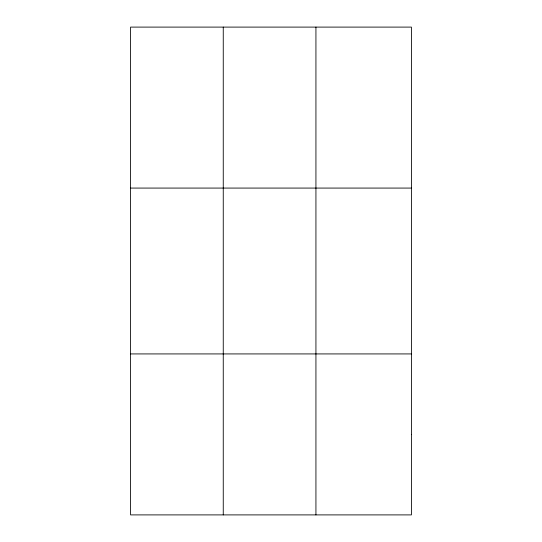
<?xml version="1.0" encoding="UTF-8"?>
<svg xmlns="http://www.w3.org/2000/svg" width="542" height="542" viewBox="0 0 542 542"><rect width="100%" height="100%" fill="white"/><g stroke="black" fill="none" stroke-linecap="round" stroke-linejoin="round"><path stroke-width="0.81" d="M223.257 514.9L223.257 27.1M315.932 514.9L315.932 27.1M130.588 188.074L411.412 188.074M130.588 353.926L411.412 353.926M411.412 434.413L411.412 514.9L130.588 514.9L130.588 27.1L411.412 27.1L411.412 434.413"/></g></svg>
